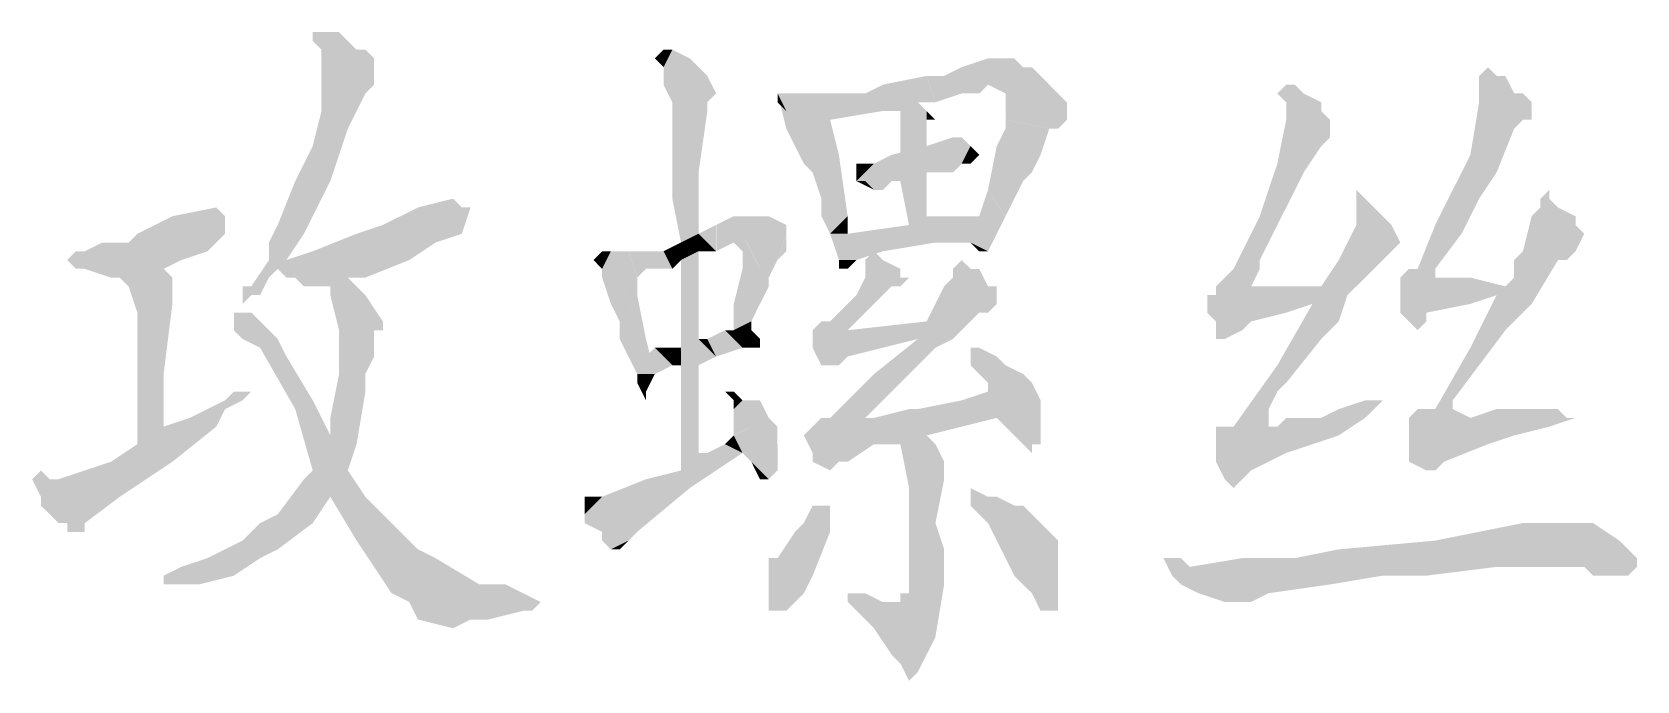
# Model space of a CAD drawing. Header units: millimetres. Extents: x 9 to 367, y 9 to 251.
# Drawn here: x 251.76 to 259.5, y 142.83 to 145.97 of the extents above; entities that cross this region are included whole.
import ezdxf

# ---------------------------------------------------------------- set-up
doc = ezdxf.new("R2010")
doc.units = ezdxf.units.MM
doc.layers.add('图层 1', color=7, linetype='Continuous')

msp = doc.modelspace()

# ---------------------------------------------------------------- hatches: boundary and pattern name
at = {"layer": '图层 1'}
h = msp.add_hatch(color=7, dxfattribs=at)
h.dxf.hatch_style = 2
h.paths.add_polyline_path([(252.984035, 144.864702), (253.111035, 144.907035), (253.322702, 144.991702), (253.449349, 145.034035), (253.619035, 145.118702), (253.788369, 145.161035), (253.830349, 145.118702), (253.873035, 145.118702), (253.830349, 144.991702), (253.703702, 144.949369), (253.576702, 144.864702), (253.365035, 144.780035), (253.280369, 144.780035), (253.365035, 144.695369), (253.449349, 144.568369), (253.449349, 144.526035), (253.407369, 144.526035), (253.407369, 144.399035), (253.365035, 144.314369), (253.365035, 144.229702), (253.322702, 143.975702), (253.280369, 143.848702), (253.365035, 143.721702), (253.534369, 143.552369), (253.619035, 143.467702), (253.703702, 143.425369), (253.915369, 143.298369), (254.042369, 143.298369), (254.127035, 143.256035), (254.211349, 143.213702), (254.169369, 143.171369), (254.127035, 143.171369), (253.957702, 143.129035), (253.873035, 143.129035), (253.788369, 143.086702), (253.619035, 143.129035), (253.576702, 143.213702), (253.491682, 143.256035), (253.322702, 143.510035), (253.195702, 143.721702), (253.111035, 143.594702), (252.941702, 143.467702), (252.857035, 143.425369), (252.730035, 143.340702), (252.560702, 143.298369), (252.476035, 143.298369), (252.391016, 143.298369), (252.391016, 143.340702), (252.476035, 143.383035), (252.603035, 143.425369), (252.772016, 143.510035), (252.857035, 143.594702), (252.941702, 143.637035), (253.068702, 143.806369), (253.111035, 143.848702), (253.026369, 144.145035), (252.857035, 144.441369), (252.772016, 144.483702), (252.730035, 144.526035), (252.730035, 144.610702), (252.772016, 144.610702), (252.814702, 144.610702), (252.899369, 144.526035), (252.941702, 144.483702), (252.984035, 144.399035), (253.111035, 144.187369), (253.195702, 144.018035), (253.195702, 144.102702), (253.238035, 144.314369), (253.238035, 144.441369), (253.238035, 144.526035), (253.195702, 144.695369), (253.195702, 144.737702), (253.111035, 144.737702), (253.068702, 144.737702), (253.026369, 144.780035), (252.984035, 144.780035), (252.941702, 144.822369), (252.899369, 144.780035), (252.857035, 144.695369), (252.814702, 144.695369), (252.772016, 144.653035), (252.772016, 144.695369), (252.772016, 144.737702), (252.814702, 144.737702), (252.899369, 144.864702), (252.899369, 144.949369), (252.941702, 145.034035), (253.026369, 145.245702), (253.111035, 145.415035), (253.153016, 145.584369), (253.153016, 145.796035), (253.153016, 145.880702), (253.111035, 145.923035), (253.111035, 145.965369), (253.195702, 145.965369), (253.238035, 145.965369), (253.322702, 145.880702), (253.365035, 145.880702), (253.407369, 145.838369), (253.407369, 145.753702), (253.407369, 145.711369), (253.365035, 145.669035), (253.280369, 145.499702), (253.238035, 145.372702), (253.195702, 145.245702), (253.068702, 144.991702)])
h = msp.add_hatch(color=7, dxfattribs=at)
h.dxf.hatch_style = 2
h.paths.add_polyline_path([(254.804439, 145.795929), (254.762106, 145.838263), (254.804439, 145.880596)])
h = msp.add_hatch(color=7, dxfattribs=at)
h.dxf.hatch_style = 2
h.paths.add_polyline_path([(254.804439, 145.880667), (254.846772, 145.880667), (254.804439, 145.796)])
h = msp.add_hatch(color=7, dxfattribs=at)
h.dxf.hatch_style = 2
h.paths.add_polyline_path([(254.804439, 145.795929), (254.804439, 145.880596)])
h = msp.add_hatch(color=7, dxfattribs=at)
h.dxf.hatch_style = 2
h.paths.add_polyline_path([(254.846808, 145.880667), (254.973455, 145.796), (254.804474, 145.711333)])
h = msp.add_hatch(color=7, dxfattribs=at)
h.dxf.hatch_style = 2
h.paths.add_polyline_path([(254.846808, 145.880667), (254.804474, 145.711333), (254.804474, 145.796)])
h = msp.add_hatch(color=7, dxfattribs=at)
h.dxf.hatch_style = 2
h.paths.add_polyline_path([(254.846808, 145.880667), (254.931122, 145.838333), (254.973455, 145.796)])
h = msp.add_hatch(color=7, dxfattribs=at)
h.dxf.hatch_style = 2
h.paths.add_polyline_path([(256.243808, 145.795929), (256.370455, 145.838263), (256.370455, 145.711263)])
h = msp.add_hatch(color=7, dxfattribs=at)
h.dxf.hatch_style = 2
h.paths.add_polyline_path([(256.370561, 145.838298), (256.412894, 145.838298), (256.497561, 145.838298)])
h = msp.add_hatch(color=7, dxfattribs=at)
h.dxf.hatch_style = 2
h.paths.add_polyline_path([(256.497702, 145.838298), (256.455369, 145.668965), (256.370702, 145.711298)])
h = msp.add_hatch(color=7, dxfattribs=at)
h.dxf.hatch_style = 2
h.paths.add_polyline_path([(256.497702, 145.838298), (256.370702, 145.711298), (256.370702, 145.838298)])
h = msp.add_hatch(color=7, dxfattribs=at)
h.dxf.hatch_style = 2
h.paths.add_polyline_path([(256.497702, 145.838298), (256.370702, 145.838298)])
h = msp.add_hatch(color=7, dxfattribs=at)
h.dxf.hatch_style = 2
h.paths.add_polyline_path([(256.455333, 145.668965), (256.497667, 145.838298), (256.54, 145.795965)])
h = msp.add_hatch(color=7, dxfattribs=at)
h.dxf.hatch_style = 2
h.paths.add_polyline_path([(256.497702, 145.838298), (256.455369, 145.668965)])
h = msp.add_hatch(color=7, dxfattribs=at)
h.dxf.hatch_style = 2
h.paths.add_polyline_path([(256.497702, 145.838298), (256.455369, 145.668965)])
h = msp.add_hatch(color=7, dxfattribs=at)
h.dxf.hatch_style = 2
h.paths.add_polyline_path([(254.846808, 145.626596), (254.804474, 145.711263), (254.973455, 145.795929)])
h = msp.add_hatch(color=7, dxfattribs=at)
h.dxf.hatch_style = 2
h.paths.add_polyline_path([(254.846808, 145.626596), (254.973455, 145.795929), (255.015788, 145.753596)])
h = msp.add_hatch(color=7, dxfattribs=at)
h.dxf.hatch_style = 2
h.paths.add_polyline_path([(254.846808, 145.626596), (255.015788, 145.753596), (255.058474, 145.668929)])
h = msp.add_hatch(color=7, dxfattribs=at)
h.dxf.hatch_style = 2
h.paths.add_polyline_path([(255.862772, 145.711333), (256.074439, 145.753667), (256.116772, 145.626667)])
h = msp.add_hatch(color=7, dxfattribs=at)
h.dxf.hatch_style = 2
h.paths.add_polyline_path([(256.243808, 145.668965), (256.116808, 145.626631), (256.074474, 145.753631)])
h = msp.add_hatch(color=7, dxfattribs=at)
h.dxf.hatch_style = 2
h.paths.add_polyline_path([(256.243808, 145.668965), (256.074474, 145.753631), (256.159141, 145.753631)])
h = msp.add_hatch(color=7, dxfattribs=at)
h.dxf.hatch_style = 2
h.paths.add_polyline_path([(256.159035, 145.753737), (256.243702, 145.796071), (256.243702, 145.669071)])
h = msp.add_hatch(color=7, dxfattribs=at)
h.dxf.hatch_style = 2
h.paths.add_polyline_path([(256.243808, 145.795929), (256.328122, 145.668929), (256.243808, 145.668929)])
h = msp.add_hatch(color=7, dxfattribs=at)
h.dxf.hatch_style = 2
h.paths.add_polyline_path([(256.243808, 145.795929), (256.370455, 145.711263), (256.328122, 145.668929)])
h = msp.add_hatch(color=7, dxfattribs=at)
h.dxf.hatch_style = 2
h.paths.add_polyline_path([(256.709228, 145.499631), (256.455227, 145.668965), (256.540247, 145.795965)])
h = msp.add_hatch(color=7, dxfattribs=at)
h.dxf.hatch_style = 2
h.paths.add_polyline_path([(256.709228, 145.499631), (256.540247, 145.795965), (256.58258, 145.795965)])
h = msp.add_hatch(color=7, dxfattribs=at)
h.dxf.hatch_style = 2
h.paths.add_polyline_path([(256.709228, 145.499631), (256.58258, 145.795965), (256.666894, 145.711298)])
h = msp.add_hatch(color=7, dxfattribs=at)
h.dxf.hatch_style = 2
h.paths.add_polyline_path([(258.868263, 144.737596), (258.910596, 144.779929), (258.910596, 144.864596), (258.952929, 144.906929), (258.995263, 145.076263), (259.037596, 145.118596), (259.037596, 145.160929), (259.080282, 145.203263), (259.080282, 145.160929), (259.122263, 145.118596), (259.206929, 145.076263), (259.206929, 145.033929), (259.249263, 144.991596), (259.206929, 144.906929), (259.164596, 144.864596), (259.122263, 144.864596), (258.995263, 144.652929), (258.868263, 144.525929), (258.741263, 144.356596), (258.614263, 144.187263), (258.614263, 144.144929), (258.699282, 144.102596), (258.825929, 144.144929), (258.952929, 144.144929), (259.122263, 144.144929), (259.164596, 144.102596), (259.206929, 144.102596), (259.080282, 144.060263), (258.910596, 144.017929), (258.783596, 143.975596), (258.571929, 143.890929), (258.529596, 143.848596), (258.487263, 143.848596), (258.402949, 143.890929), (258.402949, 143.933263), (258.402949, 144.017929), (258.402949, 144.102596), (258.444929, 144.144929), (258.529596, 144.144929), (258.699282, 144.441263), (258.825929, 144.695263), (258.699282, 144.652929), (258.487263, 144.610596), (258.487263, 144.568263), (258.444929, 144.525929), (258.402949, 144.568263), (258.360616, 144.610596), (258.360616, 144.695263), (258.360616, 144.779929), (258.402949, 144.822263), (258.444929, 144.822263), (258.529596, 145.033929), (258.614263, 145.203263), (258.699282, 145.372596), (258.741263, 145.626596), (258.741263, 145.668929), (258.741263, 145.753596), (258.783596, 145.795929), (258.825929, 145.753596), (258.868263, 145.753596), (258.910596, 145.668929), (258.952929, 145.668929), (258.995263, 145.626596), (258.995263, 145.541929), (258.952929, 145.541929), (258.910596, 145.499596), (258.825929, 145.287929), (258.741263, 145.160929), (258.656596, 144.991596), (258.529596, 144.822263), (258.529596, 144.779929), (258.699282, 144.779929)])
h = msp.add_hatch(color=7, dxfattribs=at)
h.dxf.hatch_style = 2
h.paths.add_polyline_path([(254.846808, 145.626596), (255.058474, 145.668929), (255.015788, 145.626596)])
h = msp.add_hatch(color=7, dxfattribs=at)
h.dxf.hatch_style = 2
h.paths.add_polyline_path([(255.354596, 145.668965), (255.396929, 145.499631), (255.396929, 145.584298)])
h = msp.add_hatch(color=7, dxfattribs=at)
h.dxf.hatch_style = 2
h.paths.add_polyline_path([(255.354596, 145.668965), (255.608596, 145.541965), (255.650929, 145.372631)])
h = msp.add_hatch(color=7, dxfattribs=at)
h.dxf.hatch_style = 2
h.paths.add_polyline_path([(255.354596, 145.668965), (255.650929, 145.372631), (255.439263, 145.414965)])
h = msp.add_hatch(color=7, dxfattribs=at)
h.dxf.hatch_style = 2
h.paths.add_polyline_path([(255.354596, 145.668965), (255.439263, 145.414965), (255.396929, 145.499631)])
h = msp.add_hatch(color=7, dxfattribs=at)
h.dxf.hatch_style = 2
h.paths.add_polyline_path([(255.354596, 145.668965), (255.905282, 145.584298), (255.862596, 145.584298)])
h = msp.add_hatch(color=7, dxfattribs=at)
h.dxf.hatch_style = 2
h.paths.add_polyline_path([(255.354596, 145.668965), (255.905282, 145.584298)])
h = msp.add_hatch(color=7, dxfattribs=at)
h.dxf.hatch_style = 2
h.paths.add_polyline_path([(255.354596, 145.668965), (255.905282, 145.584298)])
h = msp.add_hatch(color=7, dxfattribs=at)
h.dxf.hatch_style = 2
h.paths.add_polyline_path([(255.354596, 145.668965), (256.031929, 145.626631), (255.905282, 145.584298)])
h = msp.add_hatch(color=7, dxfattribs=at)
h.dxf.hatch_style = 2
h.paths.add_polyline_path([(256.031929, 145.626596), (255.354596, 145.668929), (255.396929, 145.668929)])
h = msp.add_hatch(color=7, dxfattribs=at)
h.dxf.hatch_style = 2
h.paths.add_polyline_path([(255.397, 145.584404), (255.354667, 145.626737), (255.354667, 145.669071)])
h = msp.add_hatch(color=7, dxfattribs=at)
h.dxf.hatch_style = 2
h.paths.add_polyline_path([(255.862772, 145.584404), (255.60842, 145.542071), (255.354772, 145.669071)])
h = msp.add_hatch(color=7, dxfattribs=at)
h.dxf.hatch_style = 2
h.paths.add_polyline_path([(256.031929, 145.626596), (255.396929, 145.668929), (255.566263, 145.668929)])
h = msp.add_hatch(color=7, dxfattribs=at)
h.dxf.hatch_style = 2
h.paths.add_polyline_path([(255.397, 145.668965), (255.524, 145.668965), (255.565981, 145.668965)])
h = msp.add_hatch(color=7, dxfattribs=at)
h.dxf.hatch_style = 2
h.paths.add_polyline_path([(255.397, 145.668965), (255.439333, 145.668965), (255.524, 145.668965)])
h = msp.add_hatch(color=7, dxfattribs=at)
h.dxf.hatch_style = 2
h.paths.add_polyline_path([(255.439369, 145.668965), (255.481702, 145.668965), (255.524035, 145.668965)])
h = msp.add_hatch(color=7, dxfattribs=at)
h.dxf.hatch_style = 2
h.paths.add_polyline_path([(256.031929, 145.626596), (255.566263, 145.668929), (255.693263, 145.668929)])
h = msp.add_hatch(color=7, dxfattribs=at)
h.dxf.hatch_style = 2
h.paths.add_polyline_path([(256.031929, 145.626596), (255.693263, 145.668929), (255.777929, 145.668929)])
h = msp.add_hatch(color=7, dxfattribs=at)
h.dxf.hatch_style = 2
h.paths.add_polyline_path([(256.031929, 145.626596), (255.777929, 145.668929), (255.862949, 145.711263)])
h = msp.add_hatch(color=7, dxfattribs=at)
h.dxf.hatch_style = 2
h.paths.add_polyline_path([(255.862772, 145.711333), (256.116772, 145.626667), (256.031753, 145.626667)])
h = msp.add_hatch(color=7, dxfattribs=at)
h.dxf.hatch_style = 2
h.paths.add_polyline_path([(256.709228, 145.499631), (256.455227, 145.541965), (256.455227, 145.668965)])
h = msp.add_hatch(color=7, dxfattribs=at)
h.dxf.hatch_style = 2
h.paths.add_polyline_path([(256.709228, 145.499631), (256.666894, 145.711298), (256.709228, 145.668965)])
h = msp.add_hatch(color=7, dxfattribs=at)
h.dxf.hatch_style = 2
h.paths.add_polyline_path([(256.709228, 145.668965), (256.751561, 145.626631), (256.751561, 145.541965)])
h = msp.add_hatch(color=7, dxfattribs=at)
h.dxf.hatch_style = 2
h.paths.add_polyline_path([(256.709228, 145.668965), (256.751561, 145.541965), (256.709228, 145.499631)])
h = msp.add_hatch(color=7, dxfattribs=at)
h.dxf.hatch_style = 2
h.paths.add_polyline_path([(257.979439, 144.737596), (258.063753, 144.864596), (258.14842, 145.033929), (258.14842, 145.118596), (258.14842, 145.160929), (258.14842, 145.203263), (258.191106, 145.160929), (258.233439, 145.118596), (258.275773, 145.076263), (258.318106, 145.033929), (258.360439, 144.949263), (258.318106, 144.906929), (258.275773, 144.864596), (258.233439, 144.822263), (258.106086, 144.695263), (258.063753, 144.568263), (257.979439, 144.483596), (257.810106, 144.271929), (257.76742, 144.229596), (257.725086, 144.144929), (257.725086, 144.060263), (257.76742, 144.060263), (257.810106, 144.102596), (257.979439, 144.102596), (258.063753, 144.144929), (258.191106, 144.187263), (258.275773, 144.187263), (258.233439, 144.144929), (258.191106, 144.102596), (258.063753, 144.017929), (257.937106, 143.975596), (257.810106, 143.933263), (257.640772, 143.848596), (257.598439, 143.806263), (257.556106, 143.763929), (257.513772, 143.806263), (257.471439, 143.890929), (257.471439, 143.933263), (257.471439, 144.060263), (257.513772, 144.060263), (257.556106, 144.060263), (257.76742, 144.356596), (257.937106, 144.652929), (257.810106, 144.610596), (257.640772, 144.568263), (257.598439, 144.525929), (257.513772, 144.483596), (257.471439, 144.483596), (257.471439, 144.568263), (257.428753, 144.610596), (257.428753, 144.695263), (257.471439, 144.695263), (257.471439, 144.737596), (257.513772, 144.779929), (257.556106, 144.822263), (257.598439, 144.906929), (257.682753, 145.076263), (257.725086, 145.203263), (257.76742, 145.330263), (257.810106, 145.541929), (257.810106, 145.626596), (257.76742, 145.668929), (257.810106, 145.711263), (257.852439, 145.711263), (257.894772, 145.668929), (257.979439, 145.626596), (257.979439, 145.584263), (258.021773, 145.541929), (258.021773, 145.499596), (258.021773, 145.457263), (257.979439, 145.414929), (257.894772, 145.287929), (257.852439, 145.203263), (257.810106, 145.118596), (257.725086, 144.949263), (257.682753, 144.864596), (257.682753, 144.822263), (257.640772, 144.737596), (257.682753, 144.737596), (257.725086, 144.737596), (257.852439, 144.737596)])
h = msp.add_hatch(color=7, dxfattribs=at)
h.dxf.hatch_style = 2
h.paths.add_polyline_path([(255.015965, 145.584404), (254.846984, 145.542071), (254.846984, 145.626737)])
h = msp.add_hatch(color=7, dxfattribs=at)
h.dxf.hatch_style = 2
h.paths.add_polyline_path([(255.015965, 145.626596), (255.015965, 145.584263), (254.846984, 145.626596)])
h = msp.add_hatch(color=7, dxfattribs=at)
h.dxf.hatch_style = 2
h.paths.add_polyline_path([(255.015965, 145.584404), (254.846984, 145.457404), (254.846984, 145.542071)])
h = msp.add_hatch(color=7, dxfattribs=at)
h.dxf.hatch_style = 2
h.paths.add_polyline_path([(255.015965, 145.584404), (254.973631, 145.288071), (254.846984, 145.161071)])
h = msp.add_hatch(color=7, dxfattribs=at)
h.dxf.hatch_style = 2
h.paths.add_polyline_path([(255.015965, 145.584404), (254.846984, 145.161071), (254.846984, 145.457404)])
h = msp.add_hatch(color=7, dxfattribs=at)
h.dxf.hatch_style = 2
h.paths.add_polyline_path([(255.862772, 145.584404), (255.820439, 145.584404), (255.60842, 145.542071)])
h = msp.add_hatch(color=7, dxfattribs=at)
h.dxf.hatch_style = 2
h.paths.add_polyline_path([(256.031929, 145.626596), (255.947263, 145.584263), (255.905282, 145.584263)])
h = msp.add_hatch(color=7, dxfattribs=at)
h.dxf.hatch_style = 2
h.paths.add_polyline_path([(256.031929, 145.626596), (256.074263, 145.584263), (255.947263, 145.584263)])
h = msp.add_hatch(color=7, dxfattribs=at)
h.dxf.hatch_style = 2
h.paths.add_polyline_path([(256.031929, 145.626596), (255.947263, 145.584263)])
h = msp.add_hatch(color=7, dxfattribs=at)
h.dxf.hatch_style = 2
h.paths.add_polyline_path([(256.074298, 145.584404), (256.074298, 145.542071), (255.947298, 145.542071)])
h = msp.add_hatch(color=7, dxfattribs=at)
h.dxf.hatch_style = 2
h.paths.add_polyline_path([(256.074298, 145.584404), (255.947298, 145.542071), (255.947298, 145.584404)])
h = msp.add_hatch(color=7, dxfattribs=at)
h.dxf.hatch_style = 2
h.paths.add_polyline_path([(256.074298, 145.584404), (256.116631, 145.542071), (256.074298, 145.542071)])
h = msp.add_hatch(color=7, dxfattribs=at)
h.dxf.hatch_style = 2
h.paths.add_polyline_path([(255.947157, 145.457263), (255.947157, 145.541929), (256.074157, 145.541929)])
h = msp.add_hatch(color=7, dxfattribs=at)
h.dxf.hatch_style = 2
h.paths.add_polyline_path([(255.947157, 145.457263), (256.074157, 145.541929), (256.074157, 145.499596)])
h = msp.add_hatch(color=7, dxfattribs=at)
h.dxf.hatch_style = 2
h.paths.add_polyline_path([(255.947157, 145.457263), (256.074157, 145.499596), (256.074157, 145.457263)])
h = msp.add_hatch(color=7, dxfattribs=at)
h.dxf.hatch_style = 2
h.paths.add_polyline_path([(256.62449, 145.372702), (256.412824, 145.415035), (256.45551, 145.499702)])
h = msp.add_hatch(color=7, dxfattribs=at)
h.dxf.hatch_style = 2
h.paths.add_polyline_path([(256.666859, 145.499631), (256.455192, 145.499631), (256.455192, 145.541965)])
h = msp.add_hatch(color=7, dxfattribs=at)
h.dxf.hatch_style = 2
h.paths.add_polyline_path([(256.666859, 145.499631), (256.624526, 145.372631), (256.455192, 145.499631)])
h = msp.add_hatch(color=7, dxfattribs=at)
h.dxf.hatch_style = 2
h.paths.add_polyline_path([(256.455333, 145.542035), (256.709333, 145.499702), (256.667, 145.499702)])
h = msp.add_hatch(color=7, dxfattribs=at)
h.dxf.hatch_style = 2
h.paths.add_polyline_path([(255.650894, 145.372702), (255.481914, 145.330369), (255.439227, 145.415035)])
h = msp.add_hatch(color=7, dxfattribs=at)
h.dxf.hatch_style = 2
h.paths.add_polyline_path([(256.074298, 145.415071), (255.820298, 145.203404), (255.905317, 145.372737)])
h = msp.add_hatch(color=7, dxfattribs=at)
h.dxf.hatch_style = 2
h.paths.add_polyline_path([(255.862772, 145.203369), (255.820439, 145.203369), (256.074439, 145.415035)])
h = msp.add_hatch(color=7, dxfattribs=at)
h.dxf.hatch_style = 2
h.paths.add_polyline_path([(256.074298, 145.415071), (255.862631, 145.245737), (255.862631, 145.203404)])
h = msp.add_hatch(color=7, dxfattribs=at)
h.dxf.hatch_style = 2
h.paths.add_polyline_path([(256.074298, 145.415071), (255.947298, 145.245737), (255.862631, 145.245737)])
h = msp.add_hatch(color=7, dxfattribs=at)
h.dxf.hatch_style = 2
h.paths.add_polyline_path([(256.074298, 145.415071), (255.905317, 145.372737), (255.947298, 145.372737)])
h = msp.add_hatch(color=7, dxfattribs=at)
h.dxf.hatch_style = 2
h.paths.add_polyline_path([(255.947157, 145.372702), (255.947157, 145.457369), (256.074157, 145.457369)])
h = msp.add_hatch(color=7, dxfattribs=at)
h.dxf.hatch_style = 2
h.paths.add_polyline_path([(255.947157, 145.372702), (256.074157, 145.457369), (256.074157, 145.415035)])
h = msp.add_hatch(color=7, dxfattribs=at)
h.dxf.hatch_style = 2
h.paths.add_polyline_path([(255.947157, 145.245561), (256.074157, 145.414894), (256.074157, 145.287894)])
h = msp.add_hatch(color=7, dxfattribs=at)
h.dxf.hatch_style = 2
h.paths.add_polyline_path([(256.074298, 145.415071), (255.947298, 145.245737)])
h = msp.add_hatch(color=7, dxfattribs=at)
h.dxf.hatch_style = 2
h.paths.add_polyline_path([(256.074298, 145.415071), (256.201298, 145.457404), (256.201298, 145.288071)])
h = msp.add_hatch(color=7, dxfattribs=at)
h.dxf.hatch_style = 2
h.paths.add_polyline_path([(256.074298, 145.415071), (256.116631, 145.288071), (256.074298, 145.288071)])
h = msp.add_hatch(color=7, dxfattribs=at)
h.dxf.hatch_style = 2
h.paths.add_polyline_path([(256.074298, 145.415071), (256.201298, 145.288071), (256.116631, 145.288071)])
h = msp.add_hatch(color=7, dxfattribs=at)
h.dxf.hatch_style = 2
h.paths.add_polyline_path([(256.201404, 145.457263), (256.243737, 145.330263), (256.201404, 145.287929)])
h = msp.add_hatch(color=7, dxfattribs=at)
h.dxf.hatch_style = 2
h.paths.add_polyline_path([(256.243808, 145.330333), (256.201474, 145.457333), (256.243808, 145.457333)])
h = msp.add_hatch(color=7, dxfattribs=at)
h.dxf.hatch_style = 2
h.paths.add_polyline_path([(256.243808, 145.330333), (256.243808, 145.457333), (256.286141, 145.415)])
h = msp.add_hatch(color=7, dxfattribs=at)
h.dxf.hatch_style = 2
h.paths.add_polyline_path([(256.243808, 145.330333), (256.286141, 145.415)])
h = msp.add_hatch(color=7, dxfattribs=at)
h.dxf.hatch_style = 2
h.paths.add_polyline_path([(256.286176, 145.415071), (256.286176, 145.330404), (256.243843, 145.330404)])
h = msp.add_hatch(color=7, dxfattribs=at)
h.dxf.hatch_style = 2
h.paths.add_polyline_path([(256.286176, 145.415071), (256.328157, 145.372737), (256.286176, 145.330404)])
h = msp.add_hatch(color=7, dxfattribs=at)
h.dxf.hatch_style = 2
h.paths.add_polyline_path([(256.370561, 145.203369), (256.412894, 145.415035), (256.58258, 145.288035)])
h = msp.add_hatch(color=7, dxfattribs=at)
h.dxf.hatch_style = 2
h.paths.add_polyline_path([(256.62449, 145.372702), (256.58251, 145.288035), (256.412824, 145.415035)])
h = msp.add_hatch(color=7, dxfattribs=at)
h.dxf.hatch_style = 2
h.paths.add_polyline_path([(255.650894, 145.372702), (255.524247, 145.288035), (255.481914, 145.330369)])
h = msp.add_hatch(color=7, dxfattribs=at)
h.dxf.hatch_style = 2
h.paths.add_polyline_path([(255.650894, 145.372702), (255.566228, 145.161035), (255.524247, 145.288035)])
h = msp.add_hatch(color=7, dxfattribs=at)
h.dxf.hatch_style = 2
h.paths.add_polyline_path([(255.650894, 145.372702), (255.693227, 145.076369), (255.566228, 145.161035)])
h = msp.add_hatch(color=7, dxfattribs=at)
h.dxf.hatch_style = 2
h.paths.add_polyline_path([(255.820404, 145.203369), (255.820404, 145.330369), (255.905071, 145.372702)])
h = msp.add_hatch(color=7, dxfattribs=at)
h.dxf.hatch_style = 2
h.paths.add_polyline_path([(254.888824, 144.949298), (254.846843, 145.160965), (254.97349, 145.287965)])
h = msp.add_hatch(color=7, dxfattribs=at)
h.dxf.hatch_style = 2
h.paths.add_polyline_path([(254.888824, 144.949298), (254.97349, 145.287965), (254.97349, 144.991631)])
h = msp.add_hatch(color=7, dxfattribs=at)
h.dxf.hatch_style = 2
h.paths.add_polyline_path([(255.735631, 145.245561), (255.735631, 145.287894), (255.735631, 145.330227)])
h = msp.add_hatch(color=7, dxfattribs=at)
h.dxf.hatch_style = 2
h.paths.add_polyline_path([(255.735631, 145.245561), (255.735631, 145.330227), (255.777965, 145.330227)])
h = msp.add_hatch(color=7, dxfattribs=at)
h.dxf.hatch_style = 2
h.paths.add_polyline_path([(255.778, 145.330333), (255.820333, 145.330333), (255.735667, 145.245667)])
h = msp.add_hatch(color=7, dxfattribs=at)
h.dxf.hatch_style = 2
h.paths.add_polyline_path([(255.820404, 145.203369), (255.735737, 145.245702), (255.820404, 145.330369)])
h = msp.add_hatch(color=7, dxfattribs=at)
h.dxf.hatch_style = 2
h.paths.add_polyline_path([(255.989526, 145.034035), (255.947192, 145.245702), (256.074192, 145.288035)])
h = msp.add_hatch(color=7, dxfattribs=at)
h.dxf.hatch_style = 2
h.paths.add_polyline_path([(255.989526, 145.034035), (256.074192, 145.288035), (256.074192, 145.076369)])
h = msp.add_hatch(color=7, dxfattribs=at)
h.dxf.hatch_style = 2
h.paths.add_polyline_path([(256.370561, 145.203369), (256.58258, 145.288035), (256.539894, 145.245702)])
h = msp.add_hatch(color=7, dxfattribs=at)
h.dxf.hatch_style = 2
h.paths.add_polyline_path([(255.820404, 145.203369), (255.778071, 145.245702), (255.735737, 145.245702)])
h = msp.add_hatch(color=7, dxfattribs=at)
h.dxf.hatch_style = 2
h.paths.add_polyline_path([(256.328192, 145.076404), (256.370526, 145.203404), (256.455192, 145.076404)])
h = msp.add_hatch(color=7, dxfattribs=at)
h.dxf.hatch_style = 2
h.paths.add_polyline_path([(256.540071, 145.245561), (256.455404, 145.07658), (256.370737, 145.203228)])
h = msp.add_hatch(color=7, dxfattribs=at)
h.dxf.hatch_style = 2
h.paths.add_polyline_path([(252.391157, 144.822333), (252.43349, 144.78), (252.43349, 144.695333), (252.43349, 144.653), (252.391157, 144.314333), (252.391157, 144.060333), (252.518157, 144.102667), (252.687843, 144.187333), (252.730176, 144.229667), (252.81449, 144.229667), (252.772157, 144.187333), (252.687843, 144.145), (252.64551, 144.060333), (252.43349, 143.891), (252.306843, 143.806333), (252.17949, 143.721667), (252.01051, 143.594667), (252.01051, 143.552333), (251.925843, 143.552333), (251.925843, 143.594667), (251.88351, 143.594667), (251.79849, 143.679333), (251.79849, 143.721667), (251.756157, 143.806333), (251.79849, 143.848667), (251.840824, 143.806333), (251.88351, 143.806333), (252.137157, 143.891), (252.26451, 143.975667), (252.26451, 144.526), (252.26451, 144.610667), (252.222176, 144.737667), (252.17949, 144.78), (252.137157, 144.78), (252.01051, 144.822333), (251.968176, 144.822333), (251.925843, 144.864667), (251.968176, 144.907), (252.01051, 144.907), (252.094824, 144.949333), (252.222176, 144.949333), (252.26451, 144.991667), (252.43349, 145.076333), (252.64551, 145.118667), (252.687843, 145.076333), (252.687843, 144.991667), (252.64551, 144.949333), (252.603176, 144.907), (252.475824, 144.864667)])
h = msp.add_hatch(color=7, dxfattribs=at)
h.dxf.hatch_style = 2
h.paths.add_polyline_path([(255.693263, 145.076404), (255.566263, 145.076404), (255.566263, 145.161071)])
h = msp.add_hatch(color=7, dxfattribs=at)
h.dxf.hatch_style = 2
h.paths.add_polyline_path([(255.058333, 144.906929), (254.973667, 144.991596), (255.058333, 145.033929)])
h = msp.add_hatch(color=7, dxfattribs=at)
h.dxf.hatch_style = 2
h.paths.add_polyline_path([(255.058333, 145.034035), (255.143, 145.076369), (255.143, 144.949369)])
h = msp.add_hatch(color=7, dxfattribs=at)
h.dxf.hatch_style = 2
h.paths.add_polyline_path([(255.058333, 145.034035), (255.143, 144.949369)])
h = msp.add_hatch(color=7, dxfattribs=at)
h.dxf.hatch_style = 2
h.paths.add_polyline_path([(255.143071, 144.949298), (255.058404, 144.906965), (255.058404, 145.033965)])
h = msp.add_hatch(color=7, dxfattribs=at)
h.dxf.hatch_style = 2
h.paths.add_polyline_path([(255.354596, 144.864702), (255.142929, 145.076369), (255.269929, 145.076369)])
h = msp.add_hatch(color=7, dxfattribs=at)
h.dxf.hatch_style = 2
h.paths.add_polyline_path([(255.143071, 145.076404), (255.185404, 145.076404), (255.227737, 145.076404)])
h = msp.add_hatch(color=7, dxfattribs=at)
h.dxf.hatch_style = 2
h.paths.add_polyline_path([(255.143071, 145.076404), (255.227737, 145.076404), (255.269718, 145.076404)])
h = msp.add_hatch(color=7, dxfattribs=at)
h.dxf.hatch_style = 2
h.paths.add_polyline_path([(255.143071, 145.076404), (255.354737, 144.864737)])
h = msp.add_hatch(color=7, dxfattribs=at)
h.dxf.hatch_style = 2
h.paths.add_polyline_path([(255.143071, 145.076404), (255.354737, 144.864737), (255.312051, 144.780071)])
h = msp.add_hatch(color=7, dxfattribs=at)
h.dxf.hatch_style = 2
h.paths.add_polyline_path([(255.143071, 145.076404), (255.143071, 144.949404)])
h = msp.add_hatch(color=7, dxfattribs=at)
h.dxf.hatch_style = 2
h.paths.add_polyline_path([(255.143071, 145.076404), (255.185404, 144.907071), (255.143071, 144.949404)])
h = msp.add_hatch(color=7, dxfattribs=at)
h.dxf.hatch_style = 2
h.paths.add_polyline_path([(255.185474, 144.906929), (255.143141, 145.076263), (255.312122, 144.737596)])
h = msp.add_hatch(color=7, dxfattribs=at)
h.dxf.hatch_style = 2
h.paths.add_polyline_path([(255.312227, 144.779965), (255.312227, 144.737631), (255.143247, 145.076298)])
h = msp.add_hatch(color=7, dxfattribs=at)
h.dxf.hatch_style = 2
h.paths.add_polyline_path([(255.354596, 144.864702), (255.269929, 145.076369), (255.312263, 145.076369)])
h = msp.add_hatch(color=7, dxfattribs=at)
h.dxf.hatch_style = 2
h.paths.add_polyline_path([(255.354596, 144.864702), (255.312263, 145.076369), (255.396929, 145.034035)])
h = msp.add_hatch(color=7, dxfattribs=at)
h.dxf.hatch_style = 2
h.paths.add_polyline_path([(255.354596, 144.864702), (255.396929, 145.034035), (255.396929, 144.991702)])
h = msp.add_hatch(color=7, dxfattribs=at)
h.dxf.hatch_style = 2
h.paths.add_polyline_path([(255.693263, 145.076404), (255.608596, 144.991737), (255.566263, 145.076404)])
h = msp.add_hatch(color=7, dxfattribs=at)
h.dxf.hatch_style = 2
h.paths.add_polyline_path([(255.693263, 145.076404), (255.693263, 144.991737), (255.608596, 144.991737)])
h = msp.add_hatch(color=7, dxfattribs=at)
h.dxf.hatch_style = 2
h.paths.add_polyline_path([(255.862772, 144.906929), (255.693439, 144.991596), (255.98942, 145.033929)])
h = msp.add_hatch(color=7, dxfattribs=at)
h.dxf.hatch_style = 2
h.paths.add_polyline_path([(256.116667, 144.949298), (255.862667, 144.906965), (255.989667, 145.033965)])
h = msp.add_hatch(color=7, dxfattribs=at)
h.dxf.hatch_style = 2
h.paths.add_polyline_path([(256.074298, 145.076404), (256.116631, 144.949404), (255.989631, 145.034071)])
h = msp.add_hatch(color=7, dxfattribs=at)
h.dxf.hatch_style = 2
h.paths.add_polyline_path([(256.116667, 144.949298), (256.074333, 145.076298), (256.116667, 145.076298)])
h = msp.add_hatch(color=7, dxfattribs=at)
h.dxf.hatch_style = 2
h.paths.add_polyline_path([(256.286176, 144.949298), (256.116843, 144.949298), (256.116843, 145.076298)])
h = msp.add_hatch(color=7, dxfattribs=at)
h.dxf.hatch_style = 2
h.paths.add_polyline_path([(256.286176, 144.949298), (256.116843, 145.076298), (256.243843, 145.076298)])
h = msp.add_hatch(color=7, dxfattribs=at)
h.dxf.hatch_style = 2
h.paths.add_polyline_path([(256.286176, 144.949298), (256.243843, 145.076298), (256.328157, 145.076298)])
h = msp.add_hatch(color=7, dxfattribs=at)
h.dxf.hatch_style = 2
h.paths.add_polyline_path([(256.286176, 144.949298), (256.328157, 145.076298), (256.37049, 144.906965)])
h = msp.add_hatch(color=7, dxfattribs=at)
h.dxf.hatch_style = 2
h.paths.add_polyline_path([(256.328192, 145.076404), (256.455192, 145.076404), (256.412859, 144.991737)])
h = msp.add_hatch(color=7, dxfattribs=at)
h.dxf.hatch_style = 2
h.paths.add_polyline_path([(256.412929, 144.991667), (256.370596, 144.907), (256.328263, 145.076333)])
h = msp.add_hatch(color=7, dxfattribs=at)
h.dxf.hatch_style = 2
h.paths.add_polyline_path([(254.888824, 144.864702), (254.80451, 144.907035), (254.888824, 144.949369)])
h = msp.add_hatch(color=7, dxfattribs=at)
h.dxf.hatch_style = 2
h.paths.add_polyline_path([(254.888824, 144.864702), (254.888824, 144.949369), (254.97349, 144.907035)])
h = msp.add_hatch(color=7, dxfattribs=at)
h.dxf.hatch_style = 2
h.paths.add_polyline_path([(254.973596, 144.991667), (254.973596, 144.907), (254.888929, 144.949333)])
h = msp.add_hatch(color=7, dxfattribs=at)
h.dxf.hatch_style = 2
h.paths.add_polyline_path([(255.058333, 144.906929), (254.973667, 144.906929), (254.973667, 144.991596)])
h = msp.add_hatch(color=7, dxfattribs=at)
h.dxf.hatch_style = 2
h.paths.add_polyline_path([(255.397, 144.906929), (255.354667, 144.864596), (255.397, 144.991596)])
h = msp.add_hatch(color=7, dxfattribs=at)
h.dxf.hatch_style = 2
h.paths.add_polyline_path([(255.397, 144.991667), (255.397, 144.907)])
h = msp.add_hatch(color=7, dxfattribs=at)
h.dxf.hatch_style = 2
h.paths.add_polyline_path([(255.397, 144.991667), (255.397, 144.907)])
h = msp.add_hatch(color=7, dxfattribs=at)
h.dxf.hatch_style = 2
h.paths.add_polyline_path([(255.735631, 144.864702), (255.650965, 144.864702), (255.608631, 144.991702)])
h = msp.add_hatch(color=7, dxfattribs=at)
h.dxf.hatch_style = 2
h.paths.add_polyline_path([(255.735631, 144.864702), (255.608631, 144.991702), (255.693298, 144.991702)])
h = msp.add_hatch(color=7, dxfattribs=at)
h.dxf.hatch_style = 2
h.paths.add_polyline_path([(255.693263, 144.991667), (255.862596, 144.907), (255.735596, 144.864667)])
h = msp.add_hatch(color=7, dxfattribs=at)
h.dxf.hatch_style = 2
h.paths.add_polyline_path([(256.370561, 144.906929), (256.328227, 144.906929), (256.286247, 144.949263)])
h = msp.add_hatch(color=7, dxfattribs=at)
h.dxf.hatch_style = 2
h.paths.add_polyline_path([(254.507824, 144.822333), (254.465843, 144.864667), (254.507824, 144.907)])
h = msp.add_hatch(color=7, dxfattribs=at)
h.dxf.hatch_style = 2
h.paths.add_polyline_path([(254.507824, 144.822333), (254.507824, 144.907), (254.550157, 144.907)])
h = msp.add_hatch(color=7, dxfattribs=at)
h.dxf.hatch_style = 2
h.paths.add_polyline_path([(254.550192, 144.906929), (254.507859, 144.822263)])
h = msp.add_hatch(color=7, dxfattribs=at)
h.dxf.hatch_style = 2
h.paths.add_polyline_path([(254.550192, 144.906929), (254.507859, 144.779929), (254.507859, 144.822263)])
h = msp.add_hatch(color=7, dxfattribs=at)
h.dxf.hatch_style = 2
h.paths.add_polyline_path([(254.550192, 144.906929), (254.550192, 144.652929), (254.507859, 144.779929)])
h = msp.add_hatch(color=7, dxfattribs=at)
h.dxf.hatch_style = 2
h.paths.add_polyline_path([(254.550192, 144.906929), (254.762212, 144.314263), (254.592526, 144.568263)])
h = msp.add_hatch(color=7, dxfattribs=at)
h.dxf.hatch_style = 2
h.paths.add_polyline_path([(254.550192, 144.906929), (254.592526, 144.568263), (254.550192, 144.652929)])
h = msp.add_hatch(color=7, dxfattribs=at)
h.dxf.hatch_style = 2
h.paths.add_polyline_path([(254.550192, 144.906929), (254.677192, 144.695263), (254.719526, 144.483596)])
h = msp.add_hatch(color=7, dxfattribs=at)
h.dxf.hatch_style = 2
h.paths.add_polyline_path([(254.550192, 144.906929), (254.634859, 144.906929), (254.677192, 144.779929)])
h = msp.add_hatch(color=7, dxfattribs=at)
h.dxf.hatch_style = 2
h.paths.add_polyline_path([(254.550192, 144.906929), (254.677192, 144.779929), (254.677192, 144.695263)])
h = msp.add_hatch(color=7, dxfattribs=at)
h.dxf.hatch_style = 2
h.paths.add_polyline_path([(254.719667, 144.483702), (254.762, 144.314369), (254.550333, 144.907035)])
h = msp.add_hatch(color=7, dxfattribs=at)
h.dxf.hatch_style = 2
h.paths.add_polyline_path([(254.677298, 144.779965), (254.634965, 144.906965), (254.677298, 144.906965)])
h = msp.add_hatch(color=7, dxfattribs=at)
h.dxf.hatch_style = 2
h.paths.add_polyline_path([(254.719667, 144.822333), (254.677333, 144.78), (254.677333, 144.907)])
h = msp.add_hatch(color=7, dxfattribs=at)
h.dxf.hatch_style = 2
h.paths.add_polyline_path([(254.719667, 144.822333), (254.677333, 144.907)])
h = msp.add_hatch(color=7, dxfattribs=at)
h.dxf.hatch_style = 2
h.paths.add_polyline_path([(254.846808, 144.822333), (254.719808, 144.822333), (254.677474, 144.907)])
h = msp.add_hatch(color=7, dxfattribs=at)
h.dxf.hatch_style = 2
h.paths.add_polyline_path([(254.846808, 144.822333), (254.677474, 144.907), (254.804474, 144.907)])
h = msp.add_hatch(color=7, dxfattribs=at)
h.dxf.hatch_style = 2
h.paths.add_polyline_path([(254.888824, 144.864702), (254.846843, 144.822369), (254.80451, 144.907035)])
h = msp.add_hatch(color=7, dxfattribs=at)
h.dxf.hatch_style = 2
h.paths.add_polyline_path([(254.973596, 144.906929), (254.973596, 144.483596), (254.888929, 144.441263)])
h = msp.add_hatch(color=7, dxfattribs=at)
h.dxf.hatch_style = 2
h.paths.add_polyline_path([(254.973596, 144.906929), (254.888929, 144.441263), (254.888929, 144.864596)])
h = msp.add_hatch(color=7, dxfattribs=at)
h.dxf.hatch_style = 2
h.paths.add_polyline_path([(255.312227, 144.737596), (255.18558, 144.864596), (255.18558, 144.906929)])
h = msp.add_hatch(color=7, dxfattribs=at)
h.dxf.hatch_style = 2
h.paths.add_polyline_path([(256.074298, 144.568263), (256.116631, 144.652929), (256.158965, 144.737596), (256.201298, 144.779929), (256.201298, 144.822263), (256.243631, 144.864596), (256.286318, 144.822263), (256.328298, 144.822263), (256.370631, 144.737596), (256.412965, 144.737596), (256.412965, 144.695263), (256.412965, 144.652929), (256.370631, 144.610596), (256.328298, 144.610596), (256.201298, 144.483596), (256.116631, 144.441263), (256.031965, 144.356596), (255.905317, 144.229596), (255.862631, 144.187263), (255.820298, 144.144929), (255.777965, 144.102596), (255.820298, 144.102596), (255.989631, 144.144929), (256.031965, 144.144929), (256.243631, 144.187263), (256.370631, 144.229596), (256.370631, 144.271929), (256.286318, 144.356596), (256.286318, 144.398929), (256.286318, 144.441263), (256.328298, 144.441263), (256.412965, 144.398929), (256.455298, 144.356596), (256.539965, 144.314263), (256.582298, 144.271929), (256.624631, 144.187263), (256.624631, 144.102596), (256.624631, 144.060263), (256.624631, 144.017929), (256.624631, 143.975596), (256.582298, 143.975596), (256.582298, 143.933263), (256.497631, 144.017929), (256.412965, 144.102596), (256.074298, 144.017929), (256.116631, 143.975596), (256.158965, 143.890929), (256.158965, 143.848596), (256.158965, 143.806263), (256.116631, 143.594596), (256.158965, 143.467596), (256.158965, 143.298263), (256.116631, 143.044263), (256.074298, 142.959596), (256.031965, 142.874929), (255.989631, 142.832596), (255.947298, 142.917263), (255.905317, 142.959596), (255.820298, 143.086596), (255.777965, 143.128929), (255.693298, 143.213596), (255.693298, 143.255929), (255.777965, 143.255929), (255.862631, 143.213596), (255.947298, 143.213596), (255.947298, 143.255929), (255.989631, 143.255929), (255.989631, 143.467596), (255.989631, 143.594596), (255.989631, 143.763929), (255.947298, 143.975596), (255.820298, 143.975596), (255.693298, 143.890929), (255.650965, 143.890929), (255.608631, 143.848596), (255.523965, 143.890929), (255.523965, 143.933263), (255.481631, 144.017929), (255.523965, 144.060263), (255.566298, 144.102596), (255.608631, 144.102596), (255.820298, 144.314263), (256.031965, 144.483596), (255.862631, 144.441263), (255.693298, 144.398929), (255.650965, 144.356596), (255.608631, 144.356596), (255.566298, 144.356596), (255.523965, 144.441263), (255.523965, 144.483596), (255.523965, 144.525929), (255.566298, 144.568263), (255.608631, 144.568263), (255.650965, 144.610596), (255.693298, 144.652929), (255.735631, 144.695263), (255.777965, 144.779929), (255.777965, 144.822263), (255.777965, 144.864596), (255.820298, 144.906929), (255.862631, 144.864596), (255.947298, 144.822263), (255.947298, 144.779929), (255.989631, 144.779929), (255.947298, 144.737596), (255.905317, 144.737596), (255.777965, 144.610596), (255.693298, 144.525929)])
h = msp.add_hatch(color=7, dxfattribs=at)
h.dxf.hatch_style = 2
h.paths.add_polyline_path([(255.312227, 144.737596), (255.143247, 144.652929), (255.18558, 144.822263)])
h = msp.add_hatch(color=7, dxfattribs=at)
h.dxf.hatch_style = 2
h.paths.add_polyline_path([(255.312227, 144.737596), (255.18558, 144.822263), (255.18558, 144.864596)])
h = msp.add_hatch(color=7, dxfattribs=at)
h.dxf.hatch_style = 2
h.paths.add_polyline_path([(255.650894, 144.822333), (255.650894, 144.864667), (255.735561, 144.864667)])
h = msp.add_hatch(color=7, dxfattribs=at)
h.dxf.hatch_style = 2
h.paths.add_polyline_path([(255.735631, 144.864702), (255.693298, 144.822369), (255.650965, 144.822369)])
h = msp.add_hatch(color=7, dxfattribs=at)
h.dxf.hatch_style = 2
h.paths.add_polyline_path([(255.735631, 144.864702), (255.650965, 144.822369)])
h = msp.add_hatch(color=7, dxfattribs=at)
h.dxf.hatch_style = 2
h.paths.add_polyline_path([(255.312227, 144.737596), (255.269894, 144.652929), (255.143247, 144.652929)])
h = msp.add_hatch(color=7, dxfattribs=at)
h.dxf.hatch_style = 2
h.paths.add_polyline_path([(255.143071, 144.526071), (255.143071, 144.653071), (255.227737, 144.568404)])
h = msp.add_hatch(color=7, dxfattribs=at)
h.dxf.hatch_style = 2
h.paths.add_polyline_path([(255.143071, 144.653), (255.269718, 144.653), (255.227737, 144.568333)])
h = msp.add_hatch(color=7, dxfattribs=at)
h.dxf.hatch_style = 2
h.paths.add_polyline_path([(254.762071, 144.314369), (254.592737, 144.483702), (254.592737, 144.568369)])
h = msp.add_hatch(color=7, dxfattribs=at)
h.dxf.hatch_style = 2
h.paths.add_polyline_path([(255.143071, 144.526071), (255.227737, 144.568404), (255.227737, 144.526071)])
h = msp.add_hatch(color=7, dxfattribs=at)
h.dxf.hatch_style = 2
h.paths.add_polyline_path([(254.762071, 144.314369), (254.677404, 144.314369), (254.592737, 144.483702)])
h = msp.add_hatch(color=7, dxfattribs=at)
h.dxf.hatch_style = 2
h.paths.add_polyline_path([(254.762071, 144.314369), (254.719737, 144.483702), (254.719737, 144.399035)])
h = msp.add_hatch(color=7, dxfattribs=at)
h.dxf.hatch_style = 2
h.paths.add_polyline_path([(254.888824, 144.356737), (254.888824, 144.441404), (254.97349, 144.483737)])
h = msp.add_hatch(color=7, dxfattribs=at)
h.dxf.hatch_style = 2
h.paths.add_polyline_path([(254.973596, 144.483702), (254.931263, 143.764035), (254.888929, 143.848702)])
h = msp.add_hatch(color=7, dxfattribs=at)
h.dxf.hatch_style = 2
h.paths.add_polyline_path([(254.973596, 144.483702), (254.888929, 143.848702), (254.888929, 144.356702)])
h = msp.add_hatch(color=7, dxfattribs=at)
h.dxf.hatch_style = 2
h.paths.add_polyline_path([(254.931192, 143.764), (254.973526, 144.483667), (254.973526, 144.356667)])
h = msp.add_hatch(color=7, dxfattribs=at)
h.dxf.hatch_style = 2
h.paths.add_polyline_path([(254.973596, 144.483702), (255.015929, 144.483702), (255.058263, 144.399035)])
h = msp.add_hatch(color=7, dxfattribs=at)
h.dxf.hatch_style = 2
h.paths.add_polyline_path([(254.973596, 144.483702), (255.058263, 144.399035), (254.973596, 144.356702)])
h = msp.add_hatch(color=7, dxfattribs=at)
h.dxf.hatch_style = 2
h.paths.add_polyline_path([(255.185474, 144.441298), (255.016141, 144.483631), (255.100808, 144.525965)])
h = msp.add_hatch(color=7, dxfattribs=at)
h.dxf.hatch_style = 2
h.paths.add_polyline_path([(255.185474, 144.441298), (255.058474, 144.398965), (255.016141, 144.483631)])
h = msp.add_hatch(color=7, dxfattribs=at)
h.dxf.hatch_style = 2
h.paths.add_polyline_path([(255.100702, 144.526071), (255.143035, 144.526071), (255.185369, 144.441404)])
h = msp.add_hatch(color=7, dxfattribs=at)
h.dxf.hatch_style = 2
h.paths.add_polyline_path([(255.143071, 144.526071), (255.227737, 144.526071), (255.227737, 144.441404)])
h = msp.add_hatch(color=7, dxfattribs=at)
h.dxf.hatch_style = 2
h.paths.add_polyline_path([(255.143071, 144.526071), (255.227737, 144.441404), (255.185404, 144.441404)])
h = msp.add_hatch(color=7, dxfattribs=at)
h.dxf.hatch_style = 2
h.paths.add_polyline_path([(255.227843, 144.526071), (255.269824, 144.483737), (255.269824, 144.441404)])
h = msp.add_hatch(color=7, dxfattribs=at)
h.dxf.hatch_style = 2
h.paths.add_polyline_path([(255.227843, 144.526071), (255.269824, 144.441404), (255.227843, 144.441404)])
h = msp.add_hatch(color=7, dxfattribs=at)
h.dxf.hatch_style = 2
h.paths.add_polyline_path([(254.719667, 144.398929), (254.762, 144.441263), (254.762, 144.314263)])
h = msp.add_hatch(color=7, dxfattribs=at)
h.dxf.hatch_style = 2
h.paths.add_polyline_path([(254.762071, 144.441298), (254.846737, 144.441298), (254.846737, 144.356631)])
h = msp.add_hatch(color=7, dxfattribs=at)
h.dxf.hatch_style = 2
h.paths.add_polyline_path([(254.762071, 144.441298), (254.846737, 144.356631), (254.762071, 144.314298)])
h = msp.add_hatch(color=7, dxfattribs=at)
h.dxf.hatch_style = 2
h.paths.add_polyline_path([(254.846808, 144.441298), (254.888788, 144.441298), (254.888788, 144.356631)])
h = msp.add_hatch(color=7, dxfattribs=at)
h.dxf.hatch_style = 2
h.paths.add_polyline_path([(254.846808, 144.441298), (254.888788, 144.356631), (254.846808, 144.356631)])
h = msp.add_hatch(color=7, dxfattribs=at)
h.dxf.hatch_style = 2
h.paths.add_polyline_path([(254.719667, 144.398929), (254.762, 144.314263)])
h = msp.add_hatch(color=7, dxfattribs=at)
h.dxf.hatch_style = 2
h.paths.add_polyline_path([(254.931192, 143.764), (254.973526, 144.356667), (254.973526, 143.933333)])
h = msp.add_hatch(color=7, dxfattribs=at)
h.dxf.hatch_style = 2
h.paths.add_polyline_path([(254.719667, 144.229596), (254.719667, 144.187263), (254.677333, 144.271929)])
h = msp.add_hatch(color=7, dxfattribs=at)
h.dxf.hatch_style = 2
h.paths.add_polyline_path([(254.762071, 144.314369), (254.719737, 144.229702), (254.677404, 144.272035)])
h = msp.add_hatch(color=7, dxfattribs=at)
h.dxf.hatch_style = 2
h.paths.add_polyline_path([(254.762071, 144.314369), (254.677404, 144.272035), (254.677404, 144.314369)])
h = msp.add_hatch(color=7, dxfattribs=at)
h.dxf.hatch_style = 2
h.paths.add_polyline_path([(255.143071, 144.187227), (255.100737, 144.229561), (255.143071, 144.229561)])
h = msp.add_hatch(color=7, dxfattribs=at)
h.dxf.hatch_style = 2
h.paths.add_polyline_path([(255.143071, 144.187227), (255.143071, 144.229561), (255.185404, 144.187227)])
h = msp.add_hatch(color=7, dxfattribs=at)
h.dxf.hatch_style = 2
h.paths.add_polyline_path([(255.185474, 144.187227), (255.269788, 144.187227), (255.143141, 144.144894)])
h = msp.add_hatch(color=7, dxfattribs=at)
h.dxf.hatch_style = 2
h.paths.add_polyline_path([(255.185474, 144.187227), (255.143141, 144.144894), (255.143141, 144.187227)])
h = msp.add_hatch(color=7, dxfattribs=at)
h.dxf.hatch_style = 2
h.paths.add_polyline_path([(255.269859, 144.187227), (255.143212, 144.060227), (255.143212, 144.144894)])
h = msp.add_hatch(color=7, dxfattribs=at)
h.dxf.hatch_style = 2
h.paths.add_polyline_path([(255.269859, 144.187227), (255.312192, 144.102561), (255.143212, 144.018247)])
h = msp.add_hatch(color=7, dxfattribs=at)
h.dxf.hatch_style = 2
h.paths.add_polyline_path([(255.269859, 144.187227), (255.143212, 144.018247), (255.143212, 144.060227)])
h = msp.add_hatch(color=7, dxfattribs=at)
h.dxf.hatch_style = 2
h.paths.add_polyline_path([(255.269859, 144.187227), (255.312192, 144.102561)])
h = msp.add_hatch(color=7, dxfattribs=at)
h.dxf.hatch_style = 2
h.paths.add_polyline_path([(255.185474, 143.933333), (255.143141, 144.018), (255.312122, 144.102667)])
h = msp.add_hatch(color=7, dxfattribs=at)
h.dxf.hatch_style = 2
h.paths.add_polyline_path([(255.185474, 143.933333), (255.312122, 144.102667), (255.354455, 144.060333)])
h = msp.add_hatch(color=7, dxfattribs=at)
h.dxf.hatch_style = 2
h.paths.add_polyline_path([(255.185474, 143.933333), (255.100808, 143.975667), (255.143141, 144.018)])
h = msp.add_hatch(color=7, dxfattribs=at)
h.dxf.hatch_style = 2
h.paths.add_polyline_path([(255.185474, 143.933333), (255.354455, 144.060333), (255.354455, 143.975667)])
h = msp.add_hatch(color=7, dxfattribs=at)
h.dxf.hatch_style = 2
h.paths.add_polyline_path([(255.185474, 143.933333), (255.016141, 143.933333), (255.100808, 143.975667)])
h = msp.add_hatch(color=7, dxfattribs=at)
h.dxf.hatch_style = 2
h.paths.add_polyline_path([(255.354596, 143.975702), (255.227949, 143.891035), (255.185616, 143.933369)])
h = msp.add_hatch(color=7, dxfattribs=at)
h.dxf.hatch_style = 2
h.paths.add_polyline_path([(255.354596, 143.975702), (255.354596, 143.891035), (255.227949, 143.891035)])
h = msp.add_hatch(color=7, dxfattribs=at)
h.dxf.hatch_style = 2
h.paths.add_polyline_path([(255.185474, 143.933333), (254.931122, 143.764), (255.016141, 143.933333)])
h = msp.add_hatch(color=7, dxfattribs=at)
h.dxf.hatch_style = 2
h.paths.add_polyline_path([(254.931192, 143.764), (254.973526, 143.933333), (255.015859, 143.933333)])
h = msp.add_hatch(color=7, dxfattribs=at)
h.dxf.hatch_style = 2
h.paths.add_polyline_path([(255.227843, 143.890965), (255.35449, 143.890965), (255.35449, 143.848631)])
h = msp.add_hatch(color=7, dxfattribs=at)
h.dxf.hatch_style = 2
h.paths.add_polyline_path([(255.227843, 143.890965), (255.35449, 143.848631), (255.312157, 143.806298)])
h = msp.add_hatch(color=7, dxfattribs=at)
h.dxf.hatch_style = 2
h.paths.add_polyline_path([(255.227843, 143.890965), (255.312157, 143.806298)])
h = msp.add_hatch(color=7, dxfattribs=at)
h.dxf.hatch_style = 2
h.paths.add_polyline_path([(255.312227, 143.806369), (255.269894, 143.806369), (255.227914, 143.891035)])
h = msp.add_hatch(color=7, dxfattribs=at)
h.dxf.hatch_style = 2
h.paths.add_polyline_path([(254.931192, 143.764), (254.507859, 143.721667), (254.719526, 143.806333)])
h = msp.add_hatch(color=7, dxfattribs=at)
h.dxf.hatch_style = 2
h.paths.add_polyline_path([(254.931192, 143.764), (254.719526, 143.806333), (254.888859, 143.848667)])
h = msp.add_hatch(color=7, dxfattribs=at)
h.dxf.hatch_style = 2
h.paths.add_polyline_path([(254.423404, 143.637071), (254.423404, 143.679404), (254.423404, 143.721737)])
h = msp.add_hatch(color=7, dxfattribs=at)
h.dxf.hatch_style = 2
h.paths.add_polyline_path([(254.423404, 143.637071), (254.423404, 143.721737), (254.465737, 143.721737)])
h = msp.add_hatch(color=7, dxfattribs=at)
h.dxf.hatch_style = 2
h.paths.add_polyline_path([(254.465772, 143.721631), (254.507753, 143.721631), (254.423439, 143.636965)])
h = msp.add_hatch(color=7, dxfattribs=at)
h.dxf.hatch_style = 2
h.paths.add_polyline_path([(254.931192, 143.764), (254.507859, 143.552333), (254.423545, 143.594667)])
h = msp.add_hatch(color=7, dxfattribs=at)
h.dxf.hatch_style = 2
h.paths.add_polyline_path([(254.931192, 143.764), (254.423545, 143.594667), (254.423545, 143.637)])
h = msp.add_hatch(color=7, dxfattribs=at)
h.dxf.hatch_style = 2
h.paths.add_polyline_path([(254.931192, 143.764), (254.423545, 143.637), (254.507859, 143.721667)])
h = msp.add_hatch(color=7, dxfattribs=at)
h.dxf.hatch_style = 2
h.paths.add_polyline_path([(254.507824, 143.509929), (254.931157, 143.763929), (254.677157, 143.552263)])
h = msp.add_hatch(color=7, dxfattribs=at)
h.dxf.hatch_style = 2
h.paths.add_polyline_path([(254.931192, 143.764), (254.507859, 143.51), (254.507859, 143.552333)])
h = msp.add_hatch(color=7, dxfattribs=at)
h.dxf.hatch_style = 2
h.paths.add_polyline_path([(256.370561, 143.721631), (256.412894, 143.721631), (256.497561, 143.679298), (256.539894, 143.679298), (256.58258, 143.636965), (256.666894, 143.552298), (256.709228, 143.509965), (256.709228, 143.340631), (256.709228, 143.255965), (256.709228, 143.171298), (256.624561, 143.171298), (256.58258, 143.255965), (256.497561, 143.340631), (256.412894, 143.509965), (256.370561, 143.594631), (256.286247, 143.679298), (256.286247, 143.763965)])
h = msp.add_hatch(color=7, dxfattribs=at)
h.dxf.hatch_style = 2
h.paths.add_polyline_path([(255.312227, 143.425369), (255.354561, 143.425369), (255.439227, 143.552369), (255.481561, 143.594702), (255.524247, 143.679369), (255.608561, 143.679369), (255.608561, 143.594702), (255.608561, 143.552369), (255.524247, 143.340702), (255.481561, 143.256035), (255.396894, 143.171369), (255.312227, 143.171369), (255.312227, 143.256035), (255.312227, 143.298369), (255.312227, 143.383035)])
h = msp.add_hatch(color=7, dxfattribs=at)
h.dxf.hatch_style = 2
h.paths.add_polyline_path([(254.677298, 143.552298), (254.550298, 143.467631), (254.507965, 143.509965)])
h = msp.add_hatch(color=7, dxfattribs=at)
h.dxf.hatch_style = 2
h.paths.add_polyline_path([(254.550192, 143.467737), (254.677192, 143.552404), (254.634859, 143.510071)])
h = msp.add_hatch(color=7, dxfattribs=at)
h.dxf.hatch_style = 2
h.paths.add_polyline_path([(257.302141, 143.298404), (257.259808, 143.340737), (257.217474, 143.425404), (257.302141, 143.425404), (257.344474, 143.383071), (257.598474, 143.425404), (257.852474, 143.425404), (258.063788, 143.467737), (258.529455, 143.510071), (258.741122, 143.552404), (258.953141, 143.594737), (259.206788, 143.594737), (259.249474, 143.594737), (259.291808, 143.594737), (259.418808, 143.510071), (259.461141, 143.467737), (259.503122, 143.425404), (259.503122, 143.383071), (259.461141, 143.340737), (259.376474, 143.340737), (259.291808, 143.340737), (259.249474, 143.383071), (259.037808, 143.383071), (258.910808, 143.383071), (258.825788, 143.383071), (258.487122, 143.340737), (258.275808, 143.340737), (258.021808, 143.298404), (257.725122, 143.256071), (257.640808, 143.213737), (257.513808, 143.213737), (257.386455, 143.256071)])
h = msp.add_hatch(color=7, dxfattribs=at)
h.dxf.hatch_style = 2
h.paths.add_polyline_path([(254.634929, 143.509929), (254.592596, 143.467596), (254.550263, 143.467596)])

doc.saveas('drawing.dxf')
